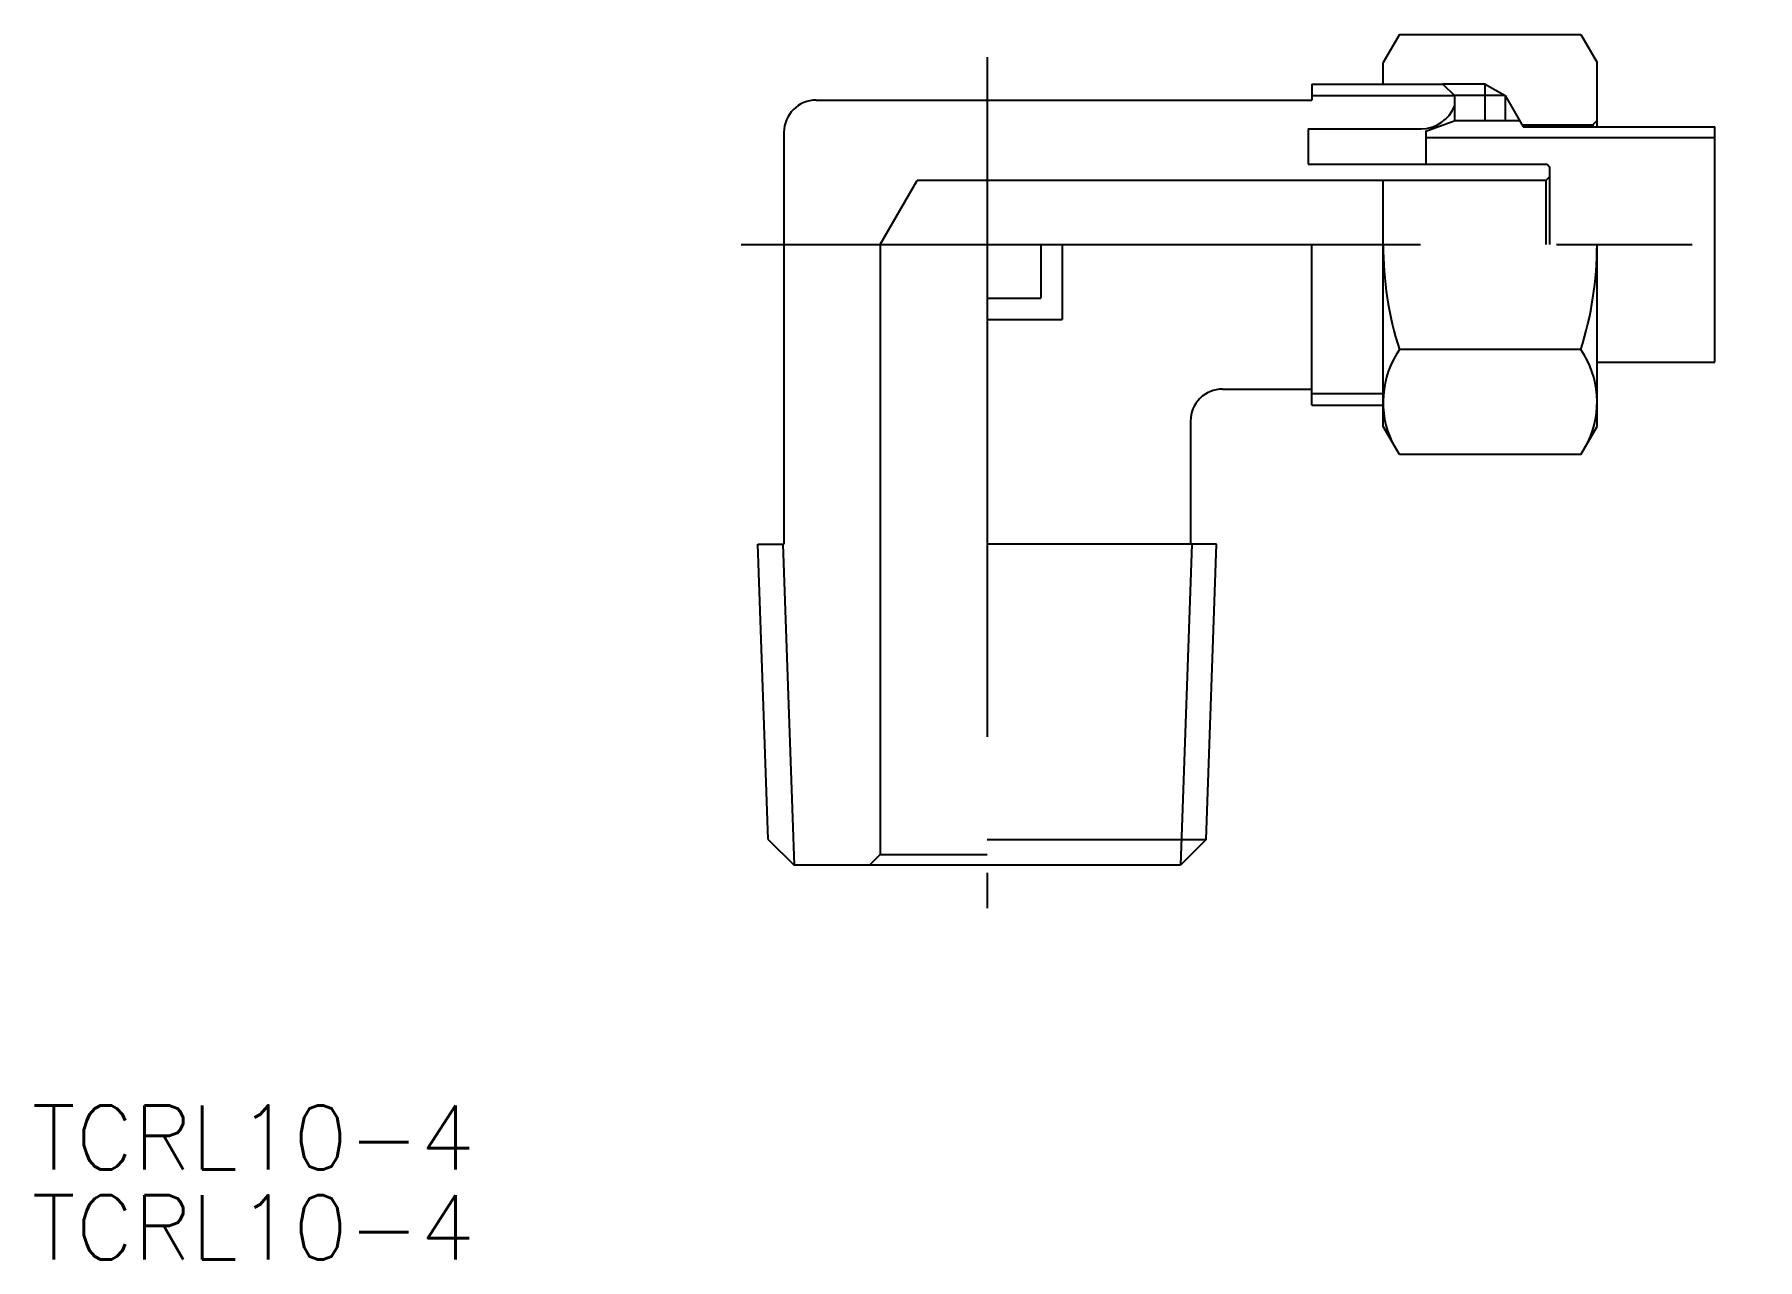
# Model space of a CAD drawing. Extents: x -44.5 to 36, y -47.4 to 9.8.
import ezdxf

# ---------------------------------------------------------------- set-up
doc = ezdxf.new("R2010")
doc.units = 0
doc.linetypes.add('CENTER', pattern=[50.8, 31.75, -6.35, 6.35, -6.35])
doc.layers.get('0').update_dxf_attribs({"linetype": 'CONTINUOUS'})
doc.layers.add('CENTER', color=1, linetype='CENTER')
doc.styles.get("Standard").update_dxf_attribs({"font": 'txt.shx', "height": 3, "bigfont": 'bigfont.shx'})

msp = doc.modelspace()

# ---------------------------------------------------------------- linework, layer by layer
at = {"color": 7, "linetype": 'CONTINUOUS'}
for p, q in [((19.259, 9.815), (18.5, 8.5)), ((19.259, 9.815), (27.741, 9.815)), ((27.741, 9.815), (28.5, 8.5)), ((18.5, 7.5), (18.5, 8.5)), ((28.5, 5.5), (28.5, 8.5)), ((15.167, 7.5), (21.292, 7.5)), ((15.167, 7.5), (15.167, 6.75)), ((21.292, 7.5), (21.833, 6.958)), ((23.27, 5.8), (23.27, 7.5)), ((-8, 6.75), (15.167, 6.75)), ((21.833, 6.958), (21.833, 5.789)), ((24.208, 6.958), (21.833, 6.958)), ((24.208, 6.958), (25.05, 5.5)), ((24.208, 6.958), (24.208, 5.8)), ((20.5, 5.304), (21.864, 5.8)), ((21.864, 5.8), (24.876, 5.8)), ((28.5, 5.794), (28.3, 5.594)), ((-9.5, 5.251), (-9.5, -14)), ((15, 5.402), (20.278, 5.402)), ((15, 5.402), (15, 3.75)), ((20.5, 5.304), (20.5, 3.75)), ((20.5, 5), (34, 5)), ((24.996, 5.594), (28.3, 5.594)), ((25.05, 5.5), (34, 5.5)), ((28.3, 5.594), (28.3, 5.5)), ((34, -5.5), (34, 5.5)), ((15, 3.75), (26.167, 3.75)), ((26.167, 3.75), (26.278, 3.639)), ((26.278, 3.639), (26.278, 0)), ((-5, 0), (-3.268, 3)), ((26.111, 3), (-3.268, 3)), ((18.5, -8.5), (18.5, 3)), ((26.111, 3), (26.278, 3.167)), ((26.111, 3), (26.111, 0)), ((2.5, 0), (2.5, -2.5)), ((3.5, 0), (3.5, -3.5)), ((15.167, -7.5), (15.167, 0)), ((28.5, -8.5), (28.5, 0)), ((-5, 0), (-5, -28.5)), ((0, -2.5), (2.5, -2.5)), ((0, -3.5), (3.5, -3.5)), ((27.741, -4.907), (19.259, -4.907)), ((28.5, -5.5), (34, -5.5)), ((11, -6.75), (15.167, -6.75)), ((15.167, -7.5), (18.5, -7.5)), ((9.5, -8.249), (9.5, -14)), ((19.259, -9.815), (18.5, -8.5)), ((27.741, -9.815), (28.5, -8.5)), ((27.741, -9.815), (19.259, -9.815)), ((-10.235, -27.796), (-10.716, -14)), ((-10.716, -14), (-9.5, -14)), ((10.716, -14), (0, -14)), ((10.235, -27.796), (10.716, -14)), ((-10.235, -27.796), (-9.031, -29)), ((0, -27.796), (10.235, -27.796)), ((10.235, -27.796), (9.031, -29)), ((-5, -28.5), (-5.5, -29)), ((-5, -28.5), (0, -28.5)), ((9.031, -29), (-9.031, -29))]:
    msp.add_line(p, q, dxfattribs=at)
at = {"color": 3, "linetype": 'CONTINUOUS'}
for p, q in [((23.27, 7.5), (21.292, 7.5)), ((23.27, 7.5), (24.208, 6.958)), ((15.167, 6.958), (21.833, 6.958)), ((15.167, -6.958), (18.5, -6.958)), ((-9.554, -14), (-9.031, -29)), ((9.554, -14), (9.031, -29))]:
    msp.add_line(p, q, dxfattribs=at)
at = {"color": 7, "linetype": 'CONTINUOUS'}
for centre, radius, start, end in [((-8, 5.25), 1.5, 90, 180.00001), ((20.26, 7.095), 1.693, 270.61627, 338.34423), ((34.741, 0), 16.241, 180, 197.58795), ((12.259, 0), 16.241, 342.41205, 0), ((22.845, -7.361), 4.345, 145.61575, 205.61575), ((24.155, -7.361), 4.345, 334.38425, 34.38425), ((11, -8.25), 1.5, 90, 180.00001)]:
    msp.add_arc(centre, radius, start, end, dxfattribs=at)
at = {"layer": 'CENTER', "color": 1, "linetype": 'CENTER'}
for p, q in [((0, 8.75), (0, -31)), ((-11.5, 0), (36, 0))]:
    msp.add_line(p, q, dxfattribs=at)

# ---------------------------------------------------------------- texts
at = {"color": 7, "linetype": 'CONTINUOUS'}
for p in [(-44.659, -43.213), (-44.659, -47.416)]:
    msp.add_text('TCRL10-4', height=3, dxfattribs=at).set_placement(p)

doc.saveas('drawing.dxf')
